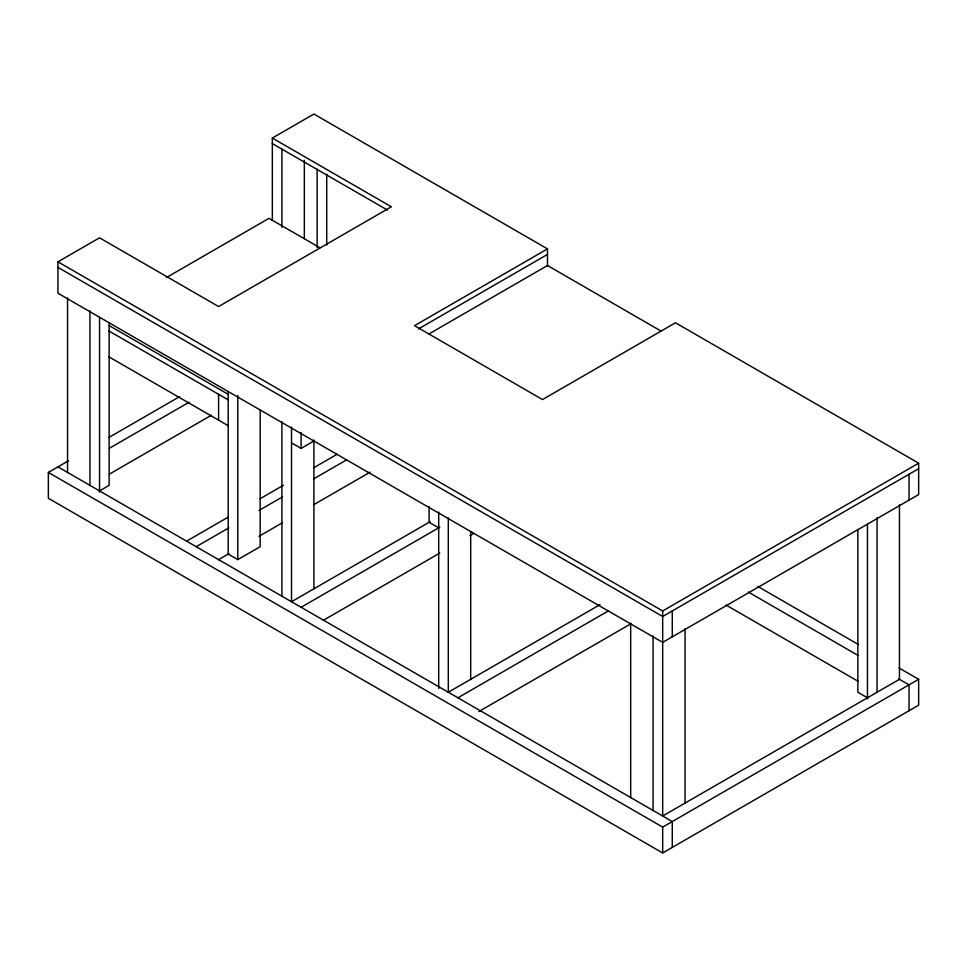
<?xml version="1.0" encoding="UTF-8"?>
<svg xmlns="http://www.w3.org/2000/svg" width="967" height="967" viewBox="0 0 967 967"><rect width="100%" height="100%" fill="white"/><g stroke="black" fill="none" stroke-linecap="round" stroke-linejoin="round"><path stroke-width="1.45" d="M547.491 265.925L547.491 248.894L414.517 325.674L542.499 399.564L675.486 322.785L918.65 463.181L918.65 494.584L662.673 642.366L57.947 293.231L57.947 261.827L99.541 237.809L218.59 306.551L391.381 206.793L272.331 138.051L272.331 220.403M272.331 138.051L313.924 114.046L547.491 248.894M166.36 277.589L268.995 218.337L319.956 247.757M899.044 667.992L918.65 679.305L918.65 705.173L662.673 852.954L48.35 498.283L48.35 472.416L68.415 460.836M108.969 437.422L179.608 396.639M109.404 448.253L189.206 402.175M109.404 474.12L211.447 415.206M99.19 491.103L109.138 485.349L109.138 322.7M418.421 328.949L547.491 254.43M428.852 334.014L547.491 265.514L661.114 331.113M291.514 442.862L301.124 448.41L314.202 440.855M186.595 541.157L228.454 516.982M259.857 498.863L283.404 485.265M313.489 467.895L337.036 454.297M196.192 546.693L228.901 527.813M258.987 510.443L282.533 496.845M313.924 478.725L346.633 459.845M218.433 559.724L228.901 553.68M258.987 536.31L282.533 522.712M313.924 504.581L370.18 472.114M228.188 391.43L228.188 554.091L237.785 559.627L260.183 546.693L260.183 409.645M291.526 601.728L430.194 521.672M301.124 607.264L439.792 527.208M323.365 620.294L439.792 553.076M469.877 535.706L473.806 533.433M448.313 692.239L600.048 604.629M457.911 697.787L608.34 610.926M478.834 711.555L630.581 623.957M57.947 261.827L662.673 610.963L918.65 463.181M918.65 468.717L662.673 616.499L57.947 267.375M662.673 816.015L899.443 679.317M48.35 472.416L662.673 827.099L918.65 679.305M272.331 143.6L387.453 210.069M757.886 586.486L858.527 644.59M748.277 592.034L858.08 655.421M898.597 678.81L909.053 684.854L909.04 710.721M726.06 605.064L858.08 681.288M867.81 697.993L857.862 692.239L857.862 529.59M109.271 325.637L228.188 394.294M108.703 330.847L228.188 399.83M438.704 527.837L429.106 522.289L429.106 506.49M108.703 356.714L228.188 425.698M57.947 466.88L672.27 821.551L672.27 847.418M909.053 474.253L909.053 500.12M899.455 504.859L899.455 679.571M877.057 517.792L877.057 692.493M867.459 524.295L867.459 699.008M685.071 628.635L685.071 803.335M672.27 610.963L672.27 636.83M662.673 610.963L662.673 816.269M662.673 827.099L662.673 852.954M653.076 636.02L653.076 810.733M630.677 623.099L630.677 797.799M470.699 531.983L470.699 679.571M448.301 517.804L448.301 692.505M438.704 512.027L438.704 688.468M326.725 174.205L326.725 244.989M317.128 169.201L317.128 247.516M313.912 439.961L313.912 589.06M304.327 160.304L304.327 238.619M301.124 432.6L301.124 448.41M291.514 427.063L291.514 601.994M281.929 149.136L281.929 227.45M281.917 421.745L281.917 596.446M237.785 395.467L237.785 559.627M218.59 394.294L218.59 420.162M99.541 317.418L99.541 492.118M89.943 310.903L89.943 485.615M67.545 297.969L67.545 472.682"/></g></svg>
